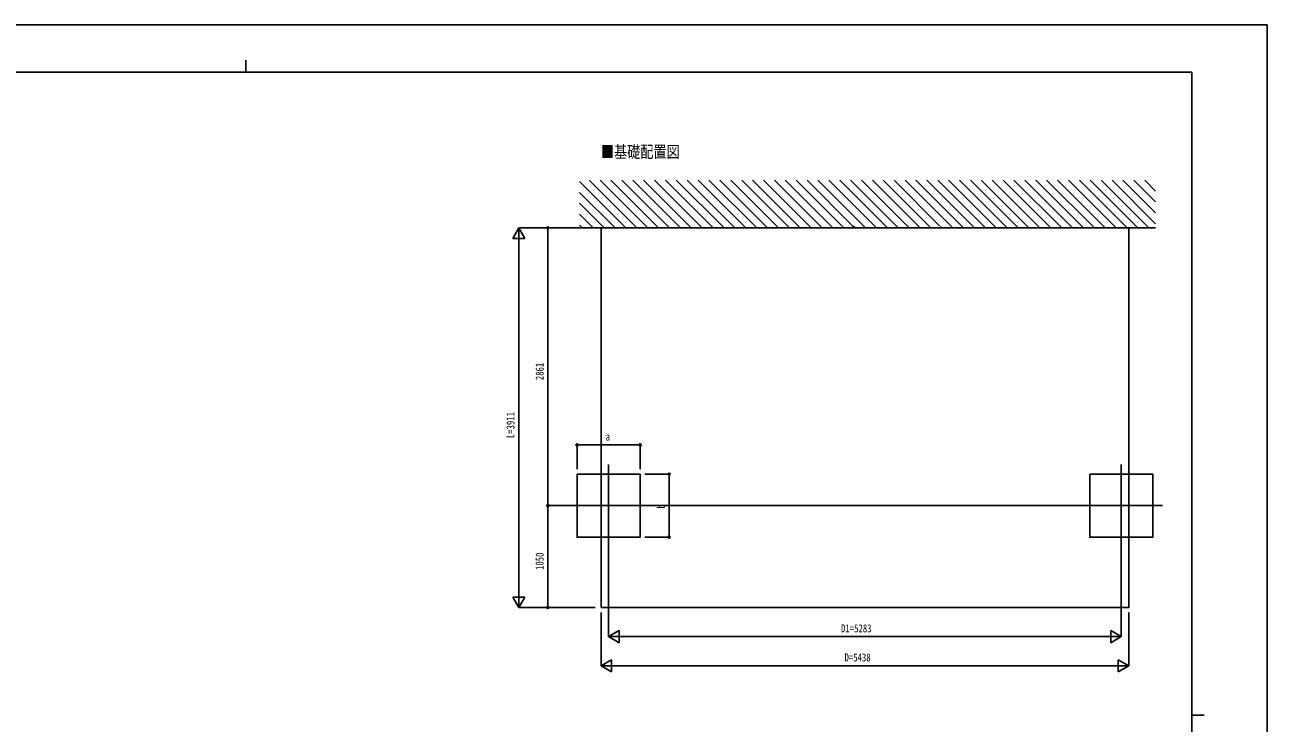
# Model space of a CAD drawing. Units: millimetres, scale not verified. Extents: x -10512 to 10512, y -7425 to 7425.
# Drawn here: x -2290 to 10512, y 231 to 7425 of the extents above; entities that cross this region are included whole.
import ezdxf
from ezdxf.enums import TextEntityAlignment as Align

# ---------------------------------------------------------------- set-up
doc = ezdxf.new("R2010")
doc.units = ezdxf.units.MM
doc.header["$LTSCALE"] = 40
for name, color, linetype in [('0-2_USER1', 3, 'Continuous'), ('0-4_YKK_12', 2, 'Continuous'), ('0-6_YKK_A1', 4, 'Continuous'), ('0-7_YKK_D', 6, 'Continuous'), ('0-8_YKK_ZWAK', 7, 'Continuous')]:
    doc.layers.add(name, color=color, linetype=linetype)
doc.styles.add('ＭＳ ゴシック', font='')
doc.styles.get('ＭＳ ゴシック').set_extended_font_data('MS Gothic')

msp = doc.modelspace()

# ---------------------------------------------------------------- linework, layer by layer
at = {"layer": '0-4_YKK_12'}
for p, q in [((3725.86, 2896.69), (3725.86, 2046.69)), ((9008.86, 2896.69), (9008.86, 2046.69)), ((4150.86, 2471.69), (3300.86, 2471.69)), ((9433.86, 2471.69), (8583.86, 2471.69))]:
    msp.add_line(p, q, dxfattribs=at)
at = {"layer": '0-6_YKK_A1'}
for p, q in [((3904.9, 5332.69), (3426.09, 5811.5)), ((4017.15, 5332.69), (3525.68, 5824.16)), ((4129.41, 5332.69), (3637.94, 5824.16)), ((4241.66, 5332.69), (3750.19, 5824.16)), ((4353.91, 5332.69), (3862.44, 5824.16)), ((4466.17, 5332.69), (3974.7, 5824.16)), ((4578.42, 5332.69), (4086.95, 5824.16)), ((4690.67, 5332.69), (4199.2, 5824.16)), ((4802.93, 5332.69), (4311.46, 5824.16)), ((4915.18, 5332.69), (4423.71, 5824.16)), ((5027.43, 5332.69), (4535.96, 5824.16)), ((5139.69, 5332.69), (4648.22, 5824.16)), ((5251.94, 5332.69), (4760.47, 5824.16)), ((5364.19, 5332.69), (4872.72, 5824.16)), ((5476.45, 5332.69), (4984.98, 5824.16)), ((5588.7, 5332.69), (5097.23, 5824.16)), ((5700.95, 5332.69), (5209.48, 5824.16)), ((5813.21, 5332.69), (5321.73, 5824.16)), ((5925.46, 5332.69), (5433.99, 5824.16)), ((6037.71, 5332.69), (5546.24, 5824.16)), ((6149.97, 5332.69), (5658.49, 5824.16)), ((6228.7, 5366.21), (5770.75, 5824.16)), ((6374.47, 5332.69), (5883, 5824.16)), ((6486.73, 5332.69), (5995.25, 5824.16)), ((6598.98, 5332.69), (6107.51, 5824.16)), ((6711.23, 5332.69), (6219.76, 5824.16)), ((6823.48, 5332.69), (6332.01, 5824.16)), ((6935.74, 5332.69), (6444.27, 5824.16)), ((7047.99, 5332.69), (6556.52, 5824.16)), ((7136.96, 5355.98), (6668.77, 5824.16)), ((7272.5, 5332.69), (6781.03, 5824.16)), ((7384.75, 5332.69), (6893.28, 5824.16)), ((7497, 5332.69), (7005.53, 5824.16)), ((7609.26, 5332.69), (7117.79, 5824.16)), ((7721.51, 5332.69), (7230.04, 5824.16)), ((7833.76, 5332.69), (7342.29, 5824.16)), ((7946.02, 5332.69), (7454.55, 5824.16)), ((8049.56, 5341.41), (7566.8, 5824.16)), ((8170.52, 5332.69), (7679.05, 5824.16)), ((8282.78, 5332.69), (7791.31, 5824.16)), ((8395.03, 5332.69), (7903.56, 5824.16)), ((8507.28, 5332.69), (8015.81, 5824.16)), ((8619.54, 5332.69), (8128.06, 5824.16)), ((8731.79, 5332.69), (8240.32, 5824.16)), ((8844.04, 5332.69), (8352.57, 5824.16)), ((8956.3, 5332.69), (8464.82, 5824.16)), ((9068.55, 5332.69), (8577.08, 5824.16)), ((9180.8, 5332.69), (8689.33, 5824.16)), ((9293.06, 5332.69), (8801.58, 5824.16)), ((9362.41, 5375.59), (8913.84, 5824.16)), ((9362.41, 5487.84), (9026.09, 5824.16)), ((9362.41, 5600.1), (9138.34, 5824.16)), ((9362.41, 5712.35), (9250.6, 5824.16)), ((3792.65, 5332.69), (3426.09, 5699.25)), ((3680.4, 5332.69), (3426.09, 5587)), ((3568.14, 5332.69), (3426.09, 5474.74)), ((3455.89, 5332.69), (3426.09, 5362.49)), ((3426.09, 5332.69), (9362.41, 5332.69)), ((3648.36, 5332.69), (3648.36, 1421.69)), ((9086.36, 5332.69), (3648.36, 5332.69)), ((6235.42, 5359.49), (6234.61, 5360.3)), ((6262.22, 5332.69), (6237.6, 5357.31)), ((7140.11, 5352.82), (7138.75, 5354.19)), ((7160.24, 5332.69), (7145.88, 5347.06)), ((8058.27, 5332.69), (8054.61, 5336.35))]:
    msp.add_line(p, q, dxfattribs=at)
msp.add_lwpolyline([(9086.36, 5332.69), (9086.36, 1421.69), (3648.36, 1421.69)], dxfattribs=at)
for points in [[(3400.86, 2796.69), (4050.86, 2796.69), (4050.86, 2146.69), (3400.86, 2146.69)], [(8683.86, 2796.69), (9333.86, 2796.69), (9333.86, 2146.69), (8683.86, 2146.69)]]:
    msp.add_lwpolyline(points, close=True, dxfattribs=at)
at = {"layer": '0-7_YKK_D'}
for p, q in [((2800.86, 5332.69), (2738.36, 5224.44)), ((3425.09, 5332.69), (2799.86, 5332.69)), ((2800.86, 5332.69), (2863.36, 5224.44)), ((2800.86, 5332.69), (2800.86, 5116.19)), ((3425.09, 5332.69), (3099.86, 5332.69)), ((3100.86, 5332.69), (3100.86, 2471.69)), ((2738.36, 5224.44), (2863.36, 5224.44)), ((2800.86, 1546.69), (2800.86, 5207.69)), ((3400.86, 2846.69), (3400.86, 3097.69)), ((3400.86, 3096.69), (4050.86, 3096.69)), ((4050.86, 2846.69), (4050.86, 3097.69)), ((4100.86, 2796.69), (4351.86, 2796.69)), ((4350.86, 2796.69), (4350.86, 2146.69)), ((3299.86, 2471.69), (3099.86, 2471.69)), ((3298.86, 2471.69), (3099.86, 2471.69)), ((3100.86, 2471.69), (3100.86, 1421.69)), ((4151.36, 2471.69), (8583.36, 2471.69)), ((4100.86, 2146.69), (4351.86, 2146.69)), ((3725.86, 2045.69), (3725.86, 1120.69)), ((9008.86, 2045.69), (9008.86, 1120.69)), ((2800.86, 1421.69), (2800.86, 1638.2)), ((2800.86, 1421.69), (2738.36, 1529.95)), ((2863.36, 1529.95), (2738.36, 1529.95)), ((3586.5, 1421.69), (2799.86, 1421.69)), ((2800.86, 1421.69), (2863.36, 1529.95)), ((3586.5, 1421.69), (3099.86, 1421.69)), ((3648.36, 1371.69), (3648.36, 820.69)), ((9086.36, 1371.69), (9086.36, 820.69)), ((3725.86, 1121.69), (3834.12, 1184.19)), ((3834.12, 1059.19), (3834.12, 1184.19)), ((9008.86, 1121.69), (8900.61, 1184.19)), ((8900.61, 1184.19), (8900.61, 1059.19)), ((3725.86, 1121.69), (3834.12, 1059.19)), ((3725.86, 1121.69), (3942.37, 1121.69)), ((3850.86, 1121.69), (8883.86, 1121.69)), ((9008.86, 1121.69), (8792.36, 1121.69)), ((9008.86, 1121.69), (8900.61, 1059.19)), ((3648.36, 821.69), (3756.62, 884.19)), ((3648.36, 821.69), (3756.62, 759.19)), ((3648.36, 821.69), (3864.87, 821.69)), ((3756.62, 759.19), (3756.62, 884.19)), ((3773.36, 821.69), (8961.36, 821.69)), ((9086.36, 821.69), (8869.86, 821.69)), ((9086.36, 821.69), (8978.11, 884.19)), ((8978.11, 884.19), (8978.11, 759.19)), ((9086.36, 821.69), (8978.11, 759.19))]:
    msp.add_line(p, q, dxfattribs=at)
for centre in [(3100.86, 5332.69), (3400.86, 3096.69), (4050.86, 3096.69), (4350.86, 2796.69), (3100.86, 2471.69), (3100.86, 2471.69), (4350.86, 2146.69), (3100.86, 1421.69)]:
    msp.add_circle(centre, 10.62, dxfattribs=at)
at = {"layer": '0-8_YKK_ZWAK'}
for p, q in [((-12.45, 7062.5), (-12.45, 6937.5)), ((9737.55, 6937.5), (-9762.45, 6937.5)), ((9737.55, 6937.5), (9737.55, -6312.5)), ((9737.55, 312.5), (9862.55, 312.5))]:
    msp.add_line(p, q, dxfattribs=at)
msp.add_lwpolyline([(-10512.5, -7425), (10512.5, -7425), (10512.5, 7425), (-10512.5, 7425)], close=True, dxfattribs=at)

# ---------------------------------------------------------------- texts
at = {"layer": '0-2_USER1', "style": 'ＭＳ ゴシック', "width": 0.8}
msp.add_text('■基礎配置図', height=123.8, dxfattribs=at).set_placement((3647.31, 6017.79), align=Align.BOTTOM_LEFT)
at = {"layer": '0-7_YKK_D', "style": 'ＭＳ ゴシック', "width": 0.8}
for s, p in [('2861', (3080.86, 3764.19)), ('L=3911', (2780.86, 3167.19)), ('b', (4330.86, 2441.69)), ('1050', (3080.86, 1808.69))]:
    msp.add_text(s, height=82.48, rotation=90, dxfattribs=at).set_placement(p, align=Align.BOTTOM_LEFT)
for s, p in [('a', (3695.86, 3116.69)), ('D1=5283', (6121.36, 1141.69)), ('D=5438', (6157.36, 841.69))]:
    msp.add_text(s, height=82.48, dxfattribs=at).set_placement(p, align=Align.BOTTOM_LEFT)

doc.saveas('drawing.dxf')
